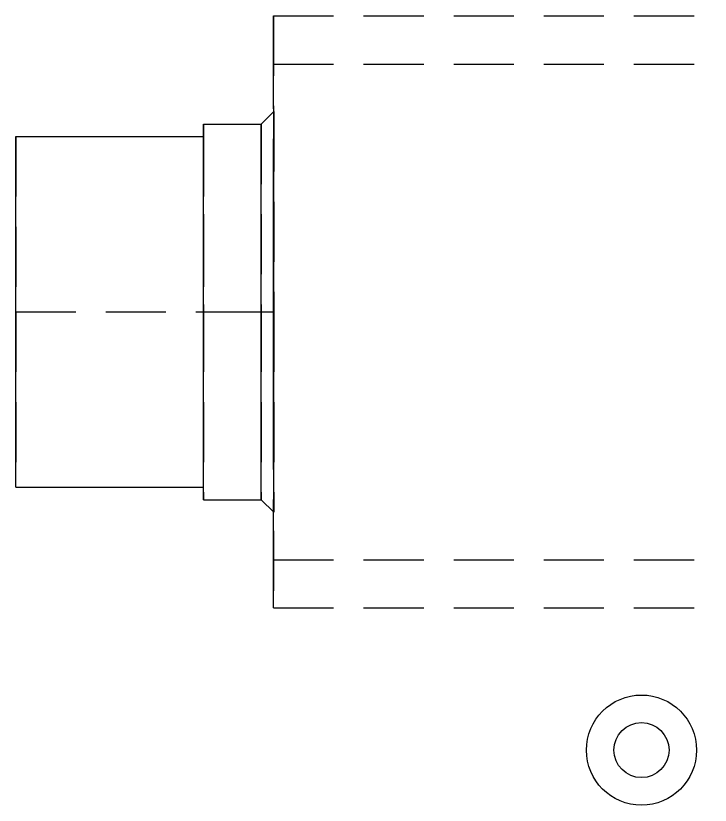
# Model space of a CAD drawing. Header units: millimetres. Extents: x 5 to 430, y 5 to 292.
# Drawn here: x 98.86 to 126.6, y 207.55 to 239.07 of the extents above; entities that cross this region are included whole.
import ezdxf

# ---------------------------------------------------------------- set-up
doc = ezdxf.new("R2010")
doc.units = ezdxf.units.MM
doc.linetypes.add('HIDDEN', pattern=[3.6, 2.4, -1.2])
doc.layers.add('HIDDEN', color=8, linetype='HIDDEN')
doc.layers.add('VISIBLE', color=7, linetype='CONTINUOUS')

msp = doc.modelspace()

# ---------------------------------------------------------------- linework, layer by layer
at = {"layer": 'HIDDEN'}
for p, q in [((109.156583, 239.065177), (138.546583, 239.065177)), ((109.156583, 237.138177), (109.156583, 239.065177)), ((109.156583, 239.065177), (109.156583, 232.381374)), ((109.156583, 239.065177), (138.546583, 239.065177)), ((109.156583, 239.065177), (109.156583, 232.381374)), ((109.156583, 239.065177), (109.156583, 232.381374)), ((109.156583, 237.138177), (138.556583, 237.138177)), ((109.156583, 217.348177), (109.156583, 237.138177)), ((109.166583, 235.243177), (109.166583, 227.243177)), ((109.166583, 235.243177), (109.166583, 227.243177)), ((109.166583, 235.243177), (109.166583, 227.243177)), ((106.356583, 234.743177), (106.356583, 227.243177)), ((108.656583, 234.743177), (108.656583, 227.243177)), ((108.656583, 234.743177), (108.656583, 227.243177)), ((108.656583, 234.743177), (108.656583, 227.243177)), ((98.856583, 234.243177), (98.856583, 227.243177)), ((106.356583, 220.243177), (106.356583, 234.243177)), ((106.356583, 234.243177), (106.356583, 227.243177)), ((98.856583, 227.243177), (98.856583, 220.243177)), ((98.856583, 227.243177), (106.356583, 227.243177)), ((106.356583, 227.243177), (106.356583, 219.743177)), ((106.356583, 227.243177), (106.356583, 220.243177)), ((106.356583, 227.243177), (108.656583, 227.243177)), ((106.356583, 227.243177), (108.656583, 227.243177)), ((108.656583, 227.243177), (108.656583, 219.743177)), ((108.656583, 227.243177), (108.656583, 219.743177)), ((108.656583, 227.243177), (108.656583, 219.743177)), ((108.656583, 227.243177), (109.166583, 227.243177)), ((108.656583, 227.243177), (109.166583, 227.243177)), ((108.656583, 227.243177), (109.166583, 227.243177)), ((109.166583, 227.243177), (109.166583, 219.243177)), ((109.166583, 227.243177), (109.166583, 219.243177)), ((109.166583, 227.243177), (109.166583, 219.243177)), ((109.156583, 222.10498), (109.156583, 215.421177)), ((109.156583, 222.10498), (109.156583, 215.421177)), ((109.156583, 222.10498), (109.156583, 215.421177)), ((109.156583, 217.348177), (138.556583, 217.348177)), ((109.156583, 215.421177), (109.156583, 217.348177)), ((109.156583, 215.421177), (138.546583, 215.421177)), ((109.156583, 215.421177), (138.546583, 215.421177))]:
    msp.add_line(p, q, dxfattribs=at)
at = {"layer": 'VISIBLE'}
for p, q in [((108.656583, 234.743177), (109.166583, 235.243177)), ((108.656583, 234.743177), (109.166583, 235.243177)), ((108.656583, 234.743177), (109.166583, 235.243177)), ((109.166583, 232.396607), (109.166583, 235.243177)), ((109.166583, 232.396607), (109.166583, 235.243177)), ((109.166583, 232.396607), (109.166583, 235.243177)), ((106.356583, 219.743177), (106.356583, 234.743177)), ((106.356583, 234.743177), (108.656583, 234.743177)), ((106.356583, 234.743177), (108.656583, 234.743177)), ((108.656583, 219.743177), (108.656583, 234.743177)), ((108.656583, 219.743177), (108.656583, 234.743177)), ((108.656583, 219.743177), (108.656583, 234.743177)), ((98.856583, 220.243177), (98.856583, 234.243177)), ((98.856583, 234.243177), (106.356583, 234.243177)), ((109.166583, 232.396607), (109.156583, 232.381374)), ((109.166583, 232.396607), (109.156583, 232.381374)), ((109.166583, 232.396607), (109.156583, 232.381374)), ((109.156583, 222.10498), (109.156583, 232.381374)), ((109.156583, 222.10498), (109.156583, 232.381374)), ((109.156583, 222.10498), (109.156583, 232.381374)), ((109.166583, 222.089747), (109.166583, 232.396607)), ((109.166583, 222.089747), (109.166583, 232.396607)), ((109.166583, 222.089747), (109.166583, 232.396607)), ((109.156583, 222.10498), (109.166583, 222.089747)), ((109.156583, 222.10498), (109.166583, 222.089747)), ((109.156583, 222.10498), (109.166583, 222.089747)), ((109.166583, 219.243177), (109.166583, 222.089747)), ((109.166583, 219.243177), (109.166583, 222.089747)), ((109.166583, 219.243177), (109.166583, 222.089747)), ((98.856583, 220.243177), (106.356583, 220.243177)), ((106.356583, 219.743177), (108.656583, 219.743177)), ((106.356583, 219.743177), (108.656583, 219.743177)), ((108.656583, 219.743177), (109.166583, 219.243177)), ((108.656583, 219.743177), (109.166583, 219.243177)), ((108.656583, 219.743177), (109.166583, 219.243177))]:
    msp.add_line(p, q, dxfattribs=at)
for radius in [2.2, 1.1]:
    msp.add_circle((123.856583, 209.745177), radius, dxfattribs=at)

doc.saveas('drawing.dxf')
